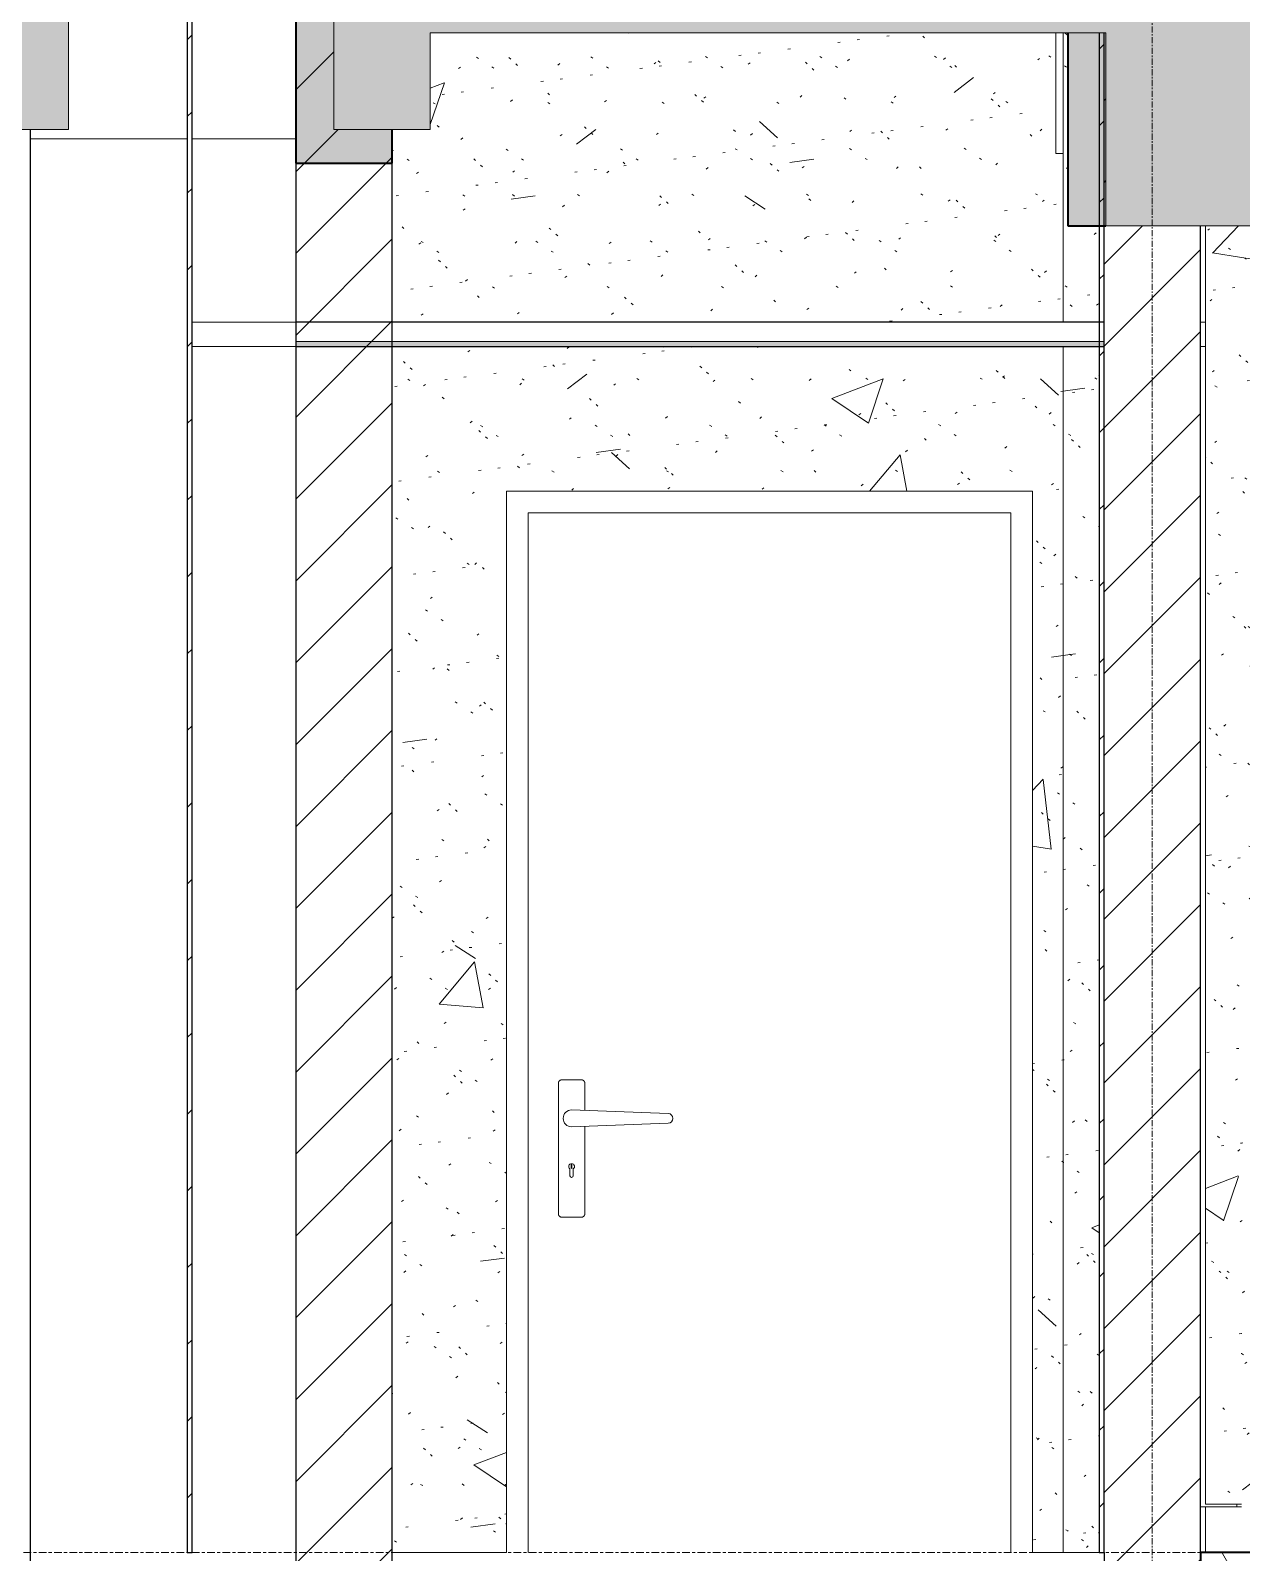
# Model space of a CAD drawing. Header units: millimetres. Extents: x 3451 to 201731, y -8641 to 35300.
# Drawn here: x 128366 to 130876, y 19200 to 22355 of the extents above; entities that cross this region are included whole.
import ezdxf

# ---------------------------------------------------------------- set-up
doc = ezdxf.new("R2010")
doc.units = ezdxf.units.MM
doc.linetypes.add('Centre', pattern=[31.75, 6.35, -4.7625, 15.875, -4.7625])
doc.linetypes.add('Grid Line', pattern=[22.225, 12.7, -3.175, 3.175, -3.175])
for name, color, linetype, lineweight in [('0-2', 50, 'Continuous', 5), ('A-CLNG', 13, 'Continuous', 9), ('A-CLNG-1', 13, 'Continuous', 25), ('A-CLNG-PATT-1', 13, 'Continuous', 9), ('A-DETL-GENF-1', 7, 'Continuous', 9), ('A-DETL-THIN', 151, 'Continuous', 9), ('A-DOOR', 31, 'Continuous', 9), ('A-DOOR-FRAM', 31, 'Continuous', 9), ('A-FLOR-1', 10, 'Continuous', 35), ('A-FLOR-HRAL', 11, 'Continuous', 9), ('A-FLOR-HRAL-1', 253, 'Continuous', 9), ('A-FLOR-HRAL-2', 53, 'Continuous', 18), ('A-FLOR-LEVL-2', 51, 'Centre', 9), ('A-FLOR-PATT-4', 67, 'Continuous', 9), ('A-WALL', 113, 'Continuous', 9), ('A-WALL-1', 113, 'Continuous', 25), ('A-WALL-PATT-2', 9, 'Continuous', 9), ('A-WALL-PATT-4', 111, 'Continuous', 9), ('I-WALL', 2, 'Continuous', 9), ('I-WALL-1', 7, 'Continuous', 9), ('I-WALL-2', 2, 'Continuous', 25), ('S-BEAM-1', 12, 'Continuous', 5), ('S-BEAM-2', 10, 'Continuous', 35), ('S-BEAM-3', 7, 'Continuous', 9), ('S-GRID-1', 1, 'Grid Line', 9)]:
    doc.layers.add(name, color=color, linetype=linetype, lineweight=lineweight)
pattern_1 = [(50, (-51987.05, 14125), (1093.104, -95.634), [114.3, -1257.3]), (355, (-51987, 14125), (-211.46, 1146.34), [91.44, -1005.84]), (100.451, (-51896, 14117), (881.656, 1050.7), [97.14, -1068.54]), (46.184, (-51987, 14429.8), (1626.475, -252.26), [171.45, -1885.95]), (96.636, (-51851.5, 14408.8), (1424.42, 1484.57), [145.71, -1602.81]), (351.184, (-51987, 14429.8), (1424.43, 1484.55), [137.16, -1508.76]), (21, (-51834.65, 14353.6), (909.686, -613.59), [114.3, -1257.3]), (326, (-51834.7, 14353.6), (370.81, 1105.13), [91.44, -1005.84]), (71.451, (-51758.8, 14302.5), (1280.503, 491.53), [97.14, -1068.54]), (37.5, (-51987.05, 14125), (18.531, 507.33), [50.292, -943.356, 50.292, -970.788, -1009.65]), (37.5, (-51987.05, 14125), (18.531, 507.33), [-2014.728, 50.292, -959.358]), (7.5, (-51987.05, 14125), (400.918, 601.084), [50.292, -531.876, 50.292, -920.496, -384.81]), (7.5, (-51987.05, 14125), (400.918, 601.084), [-1552.956, 50.292, -334.518]), (327.5, (-52326.9, 14125), (813.545, -34.374), [50.292, -330.708, 50.292, -1138.428, -1577.34]), (327.5, (-52326.9, 14125), (813.545, -34.374), [-1569.72, 50.292, -1527.048]), (317.5, (-52479.3, 14125), (888.775, 152.56), [50.292, -445.008, 50.292, -739.14, -1120.14]), (317.5, (-52479.3, 14125), (888.775, 152.56), [-1284.73, 50.29, -1069.85])]
pattern_2 = [(37.5, (-51987.05, 14125), (-4.7995, 146.8239), [5.029, -110.795, 5.029, -124.511, -123.825]), (37.5, (-51987.05, 14125), (-4.7995, 146.8239), [-245.364, 5.029, -118.796]), (7.5, (-51987.05, 14125), (134.8574, 215.0472), [5.029, -57.455, 5.029, -99.365, -40.005]), (7.5, (-51987.05, 14125), (134.8574, 215.0472), [-166.878, 5.029, -34.976]), (327.5, (-52080.78, 14125), (237.29776, 0.4316), [5.029, -33.071, 5.029, -132.131, -179.07]), (327.5, (-52080.78, 14125), (237.29776, 0.4316), [-175.26, 5.029, -174.041]), (317.5, (-52080.78, 14125), (229.067, 66.8792), [5.029, -14.021, 5.029, -84.887, -102.87]), (317.5, (-52080.78, 14125), (229.067, 66.8792), [-108.966, 5.029, -97.841])]
pattern_3 = [(45, (148640.78, 14125), (-84.8528, 84.8528), [])]
pattern_4 = [(50, (148640.8, 14125), (1093.104, -95.634), [114.3, -1257.3]), (355, (148640.8, 14125), (-211.46, 1146.34), [91.44, -1005.84]), (100.451, (148731.9, 14117), (881.656, 1050.7), [97.14, -1068.54]), (46.184, (148640.8, 14429.8), (1626.475, -252.26), [171.45, -1885.95]), (96.636, (148776.3, 14408.8), (1424.42, 1484.57), [145.71, -1602.81]), (351.184, (148640.8, 14429.8), (1424.43, 1484.55), [137.16, -1508.76]), (21, (148793.2, 14353.6), (909.686, -613.59), [114.3, -1257.3]), (326, (148793.2, 14353.6), (370.81, 1105.13), [91.44, -1005.84]), (71.451, (148869, 14302.5), (1280.503, 491.53), [97.14, -1068.54]), (37.5, (148640.8, 14125), (18.531, 507.33), [50.292, -943.356, 50.292, -970.788, -1009.65]), (37.5, (148640.8, 14125), (18.531, 507.33), [-2014.728, 50.292, -959.358]), (7.5, (148640.8, 14125), (400.918, 601.084), [50.292, -531.876, 50.292, -920.496, -384.81]), (7.5, (148640.8, 14125), (400.918, 601.084), [-1552.956, 50.292, -334.518]), (327.5, (148300.93, 14125), (813.545, -34.374), [50.292, -330.708, 50.292, -1138.428, -1577.34]), (327.5, (148300.93, 14125), (813.545, -34.374), [-1569.72, 50.292, -1527.048]), (317.5, (148148.5, 14125), (888.775, 152.56), [50.292, -445.008, 50.292, -739.14, -1120.14]), (317.5, (148148.5, 14125), (888.775, 152.56), [-1284.73, 50.29, -1069.85])]
pattern_5 = [(37.5, (148640.78, 14125), (-4.79953, 146.8239), [5.029, -110.795, 5.029, -124.511, -123.825]), (37.5, (148640.78, 14125), (-4.79953, 146.8239), [-245.364, 5.029, -118.796]), (7.5, (148640.78, 14125), (134.8574, 215.0472), [5.029, -57.455, 5.029, -99.365, -40.005]), (7.5, (148640.78, 14125), (134.8574, 215.0472), [-166.878, 5.029, -34.976]), (327.5, (148547.06, 14125), (237.29776, 0.4316), [5.029, -33.071, 5.029, -132.131, -179.07]), (327.5, (148547.06, 14125), (237.29776, 0.4316), [-175.26, 5.029, -174.041]), (317.5, (148547.06, 14125), (229.067, 66.8792), [5.029, -14.021, 5.029, -84.887, -102.87]), (317.5, (148547.06, 14125), (229.067, 66.8792), [-108.966, 5.029, -97.841])]
pattern_6 = [(45, (148640.78, 14125), (-79.5495, 79.5495), [])]

# ---------------------------------------------------------------- blocks, each defined once
blk = doc.blocks.new('NCV_TKTC_KET CAU_rvt-2-TKCS_MẶT CẮT D')
at = {"layer": 'S-BEAM-1'}
blk.add_hatch(color=256, dxfattribs=at).paths.add_polyline_path([(-71531.7, 22080), (-71511.9, 22080), (-71511.9, 22150), (-71633.3, 22150), (-71633.3, 22530), (-71711.9, 22530), (-71711.9, 22080), (-71633.3, 22080)])
h = blk.add_hatch(color=256, dxfattribs=at)
h.paths.add_polyline_path([(-70033.1, 21950), (-70033.1, 22350), (-70111.9, 22350), (-70111.9, 21950)])
h.paths.add_polyline_path([(-69733.1, 21950), (-69611.9, 21950), (-69611.9, 22350), (-69733.1, 22350), (-69733.1, 22177.4)])
at = {"layer": 'S-BEAM-2'}
for p, q in [((-71711.9, 22530), (-71711.9, 22080)), ((-70111.9, 22350), (-70111.9, 21950)), ((-71511.9, 22080), (-71511.9, 22150)), ((-71711.9, 22080), (-71511.9, 22080)), ((-70111.9, 21950), (-70033.1, 21950))]:
    blk.add_line(p, q, dxfattribs=at)
at = {"layer": 'S-BEAM-3'}
for p, q in [((-70136.9, 22350), (-70136.9, 22100)), ((-71936.9, 22130), (-72261.9, 22130)), ((-71711.9, 22130), (-71926.9, 22130)), ((-70136.9, 22100), (-70121.9, 22100))]:
    blk.add_line(p, q, dxfattribs=at)
blk = doc.blocks.new('Railing - Railing-946623-TKCS_MẶT CẮT D')
at = {"layer": 'A-FLOR-HRAL-1'}
blk.add_line((-69826.9, 22695), (-69751.9, 22695), dxfattribs=at)
at = {"layer": 'A-FLOR-HRAL-2'}
for p, q in [((-69826.9, 22695), (-69836.9, 22695)), ((-69836.9, 22695), (-69836.9, 22600)), ((-69826.9, 22600), (-69826.9, 22695)), ((-69836.9, 22600), (-69826.9, 22600))]:
    blk.add_line(p, q, dxfattribs=at)
blk = doc.blocks.new('NCV_TKTC_TANG 6 - 8_rvt-6-TKCS_MẶT CẮT D')
at = {"layer": 'A-FLOR-PATT-4'}
h = blk.add_hatch(dxfattribs=at)
h.set_pattern_fill('FP_33', color=256, style=0, pattern_type=2)
h.set_pattern_definition([(0, (-51987.05, 14125), (609.6, 152.4), [50.292, -406.908, 50.292, -406.908, -2438.4]), (0, (-51987.05, 14125), (609.6, 152.4), [-914.4, 50.292, -864.108, 50.292, -406.908, -1066.8]), (0, (-51987.05, 14125), (609.6, 152.4), [-2286, 50.292, -254.508, 50.292, -711.708]), (120, (-51758.45, 14201.2), (-436.7823, 451.7291), [50.292, -406.908, 50.292, -2845.308]), (120, (-51758.45, 14201.2), (-436.7823, 451.7291), [-507.492, -406.908, 50.292, -864.108, -1524]), (120, (-51758.45, 14201.2), (-436.7823, 451.7291), [-1828.8, 50.292, -406.908, 50.292, -1016.508]), (120, (-51758.45, 14201.2), (-436.7823, 451.7291), [-2336.292, -254.508, 50.292, -711.708]), (240, (-51682.25, 14506), (-172.8177, -604.1291), [50.292, -406.908, 50.292, -406.908, -2438.4]), (240, (-51682.25, 14506), (-172.8177, -604.1291), [-914.4, 50.292, -864.108, 50.292, -406.908, -1066.8]), (240, (-51682.25, 14506), (-172.8177, -604.1291), [-2286, 50.292, -254.508, 50.292, -711.708])])
h.paths.add_polyline_path([(-69836.9, 19150), (-66836.9, 19150), (-66836.9, 19200), (-69836.9, 19200)])
at = {"layer": 'A-WALL-PATT-2'}
h = blk.add_hatch(dxfattribs=at)
h.set_pattern_fill('FP_35', color=256, style=0, pattern_type=2)
h.set_pattern_definition(pattern_1)
h.paths.add_polyline_path([(-66846.9, 19300), (-66846.9, 22100), (-69611.9, 22100), (-69611.9, 21950), (-69751.9, 21950), (-69751.9, 19300), (-68919.5, 19300)])
h = blk.add_hatch(dxfattribs=at)
h.set_pattern_fill('FP_36', color=256, style=0, pattern_type=2)
h.set_pattern_definition(pattern_2)
h.paths.add_polyline_path([(-66846.9, 19300), (-66846.9, 22100), (-69611.9, 22100), (-69611.9, 21950), (-69751.9, 21950), (-69751.9, 19300), (-68919.5, 19300)])
h = blk.add_hatch(dxfattribs=at)
h.set_pattern_fill('FP_35', color=256, style=0, pattern_type=2)
h.set_pattern_definition(pattern_1)
h.paths.add_polyline_path([(-69751.9, 19300), (-69751.9, 21950), (-69826.9, 21950), (-69826.9, 19300)])
h = blk.add_hatch(dxfattribs=at)
h.set_pattern_fill('FP_36', color=256, style=0, pattern_type=2)
h.set_pattern_definition(pattern_2)
h.paths.add_polyline_path([(-69751.9, 19300), (-69751.9, 21950), (-69826.9, 21950), (-69826.9, 19300)])
at = {"layer": 'A-FLOR-1'}
for p, q in [((-66836.9, 19200), (-69836.9, 19200)), ((-69836.9, 19200), (-69836.9, 19150))]:
    blk.add_line(p, q, dxfattribs=at)
at = {"layer": 'I-WALL-1'}
for p, q in [((-69826.9, 21950), (-69826.9, 19300)), ((-69826.9, 19300), (-69751.9, 19300))]:
    blk.add_line(p, q, dxfattribs=at)
at = {"layer": 'A-FLOR-HRAL'}
blk.add_blockref('Railing - Railing-946623-TKCS_MẶT CẮT D', (0, -3400), dxfattribs=at)
blk = doc.blocks.new('FD_05 - FD_05-1000x2200mm-V389-TKCS_MẶT CẮT D')
at = {"layer": 'A-DOOR'}
for p, q in [((-71167.8, 6572.5), (-71167.8, 6302.5)), ((-71120.3, 6580), (-71160.3, 6580)), ((-71160.3, 6580), (-71120.3, 6580)), ((-71112.8, 6516.5), (-71112.8, 6572.5)), ((-70939.9, 6510), (-71140.3, 6517.5)), ((-71140.3, 6482.5), (-70939.9, 6490)), ((-71112.8, 6302.5), (-71112.8, 6483.5)), ((-71143.8, 6395.1), (-71143.8, 6381.2)), ((-71141, 6397), (-71141, 6403)), ((-71139.6, 6403), (-71139.6, 6397)), ((-71136.8, 6381.2), (-71136.8, 6395.1)), ((-71160.3, 6295), (-71120.3, 6295)), ((-71120.3, 6295), (-71160.3, 6295))]:
    blk.add_line(p, q, dxfattribs=at)
at = {"layer": 'A-DOOR', "flags": 128}
for points in [[(-71160.3, 6580), (-71160.6, 6580), (-71160.9, 6580), (-71161.2, 6579.9), (-71161.5, 6579.9), (-71161.8, 6579.9), (-71162.1, 6579.8), (-71162.4, 6579.7), (-71162.7, 6579.6), (-71163, 6579.5), (-71163.2, 6579.4), (-71163.5, 6579.3), (-71163.8, 6579.2), (-71164, 6579), (-71164.3, 6578.9), (-71164.5, 6578.7), (-71164.8, 6578.5), (-71165, 6578.3), (-71165.3, 6578.1), (-71165.5, 6577.9), (-71165.7, 6577.7), (-71165.9, 6577.5), (-71166.1, 6577.3), (-71166.3, 6577), (-71166.5, 6576.8), (-71166.6, 6576.6), (-71166.8, 6576.3), (-71166.9, 6576), (-71167.1, 6575.8), (-71167.2, 6575.5), (-71167.3, 6575.2), (-71167.4, 6574.9), (-71167.5, 6574.7), (-71167.6, 6574.4), (-71167.6, 6574.1), (-71167.7, 6573.8), (-71167.7, 6573.5), (-71167.8, 6573.2), (-71167.8, 6572.9), (-71167.8, 6572.6), (-71167.8, 6572.5)], [(-71112.8, 6572.5), (-71112.8, 6572.8), (-71112.8, 6573.1), (-71112.9, 6573.4), (-71112.9, 6573.7), (-71113, 6574), (-71113, 6574.3), (-71113.1, 6574.6), (-71113.2, 6574.9), (-71113.3, 6575.1), (-71113.4, 6575.4), (-71113.5, 6575.7), (-71113.7, 6576), (-71113.8, 6576.2), (-71114, 6576.5), (-71114.1, 6576.7), (-71114.3, 6577), (-71114.5, 6577.2), (-71114.7, 6577.4), (-71114.9, 6577.7), (-71115.1, 6577.9), (-71115.3, 6578.1), (-71115.5, 6578.3), (-71115.8, 6578.5), (-71116, 6578.6), (-71116.3, 6578.8), (-71116.5, 6579), (-71116.8, 6579.1), (-71117, 6579.3), (-71117.3, 6579.4), (-71117.6, 6579.5), (-71117.9, 6579.6), (-71118.2, 6579.7), (-71118.4, 6579.8), (-71118.7, 6579.8), (-71119, 6579.9), (-71119.3, 6579.9), (-71119.6, 6580), (-71119.9, 6580), (-71120.2, 6580), (-71120.3, 6580)], [(-71167.8, 6302.5), (-71167.8, 6302.2), (-71167.8, 6301.9), (-71167.8, 6301.6), (-71167.7, 6301.3), (-71167.7, 6301), (-71167.6, 6300.7), (-71167.5, 6300.4), (-71167.4, 6300.1), (-71167.3, 6299.9), (-71167.2, 6299.6), (-71167.1, 6299.3), (-71167, 6299), (-71166.8, 6298.8), (-71166.7, 6298.5), (-71166.5, 6298.3), (-71166.3, 6298), (-71166.1, 6297.8), (-71165.9, 6297.6), (-71165.7, 6297.3), (-71165.5, 6297.1), (-71165.3, 6296.9), (-71165.1, 6296.7), (-71164.9, 6296.5), (-71164.6, 6296.4), (-71164.4, 6296.2), (-71164.1, 6296), (-71163.8, 6295.9), (-71163.6, 6295.7), (-71163.3, 6295.6), (-71163, 6295.5), (-71162.7, 6295.4), (-71162.5, 6295.3), (-71162.2, 6295.2), (-71161.9, 6295.2), (-71161.6, 6295.1), (-71161.3, 6295.1), (-71161, 6295), (-71160.7, 6295), (-71160.4, 6295), (-71160.3, 6295)], [(-71120.3, 6295), (-71120, 6295), (-71119.7, 6295), (-71119.4, 6295.1), (-71119.1, 6295.1), (-71118.8, 6295.1), (-71118.5, 6295.2), (-71118.3, 6295.3), (-71118, 6295.4), (-71117.7, 6295.5), (-71117.4, 6295.6), (-71117.1, 6295.7), (-71116.9, 6295.8), (-71116.6, 6296), (-71116.3, 6296.1), (-71116.1, 6296.3), (-71115.8, 6296.5), (-71115.6, 6296.7), (-71115.4, 6296.9), (-71115.1, 6297.1), (-71114.9, 6297.3), (-71114.7, 6297.5), (-71114.5, 6297.7), (-71114.3, 6298), (-71114.2, 6298.2), (-71114, 6298.5), (-71113.8, 6298.7), (-71113.7, 6299), (-71113.6, 6299.2), (-71113.4, 6299.5), (-71113.3, 6299.8), (-71113.2, 6300.1), (-71113.1, 6300.4), (-71113, 6300.7), (-71113, 6300.9), (-71112.9, 6301.2), (-71112.9, 6301.5), (-71112.8, 6301.8), (-71112.8, 6302.1), (-71112.8, 6302.4), (-71112.8, 6302.5)]]:
    blk.add_lwpolyline(points, dxfattribs=at)
at = {"layer": 'A-DOOR'}
for centre, radius, start, end in [((-71160.3, 6572.5), 7.5, 150, 180), ((-71160.3, 6572.5), 7.5, 90, 120), ((-71120.3, 6572.5), 7.5, 60, 90), ((-71120.3, 6572.5), 7.5, 0, 30), ((-71140.3, 6500), 17.5, 90, 180), ((-71140.3, 6500), 17.5, 180, 270), ((-70940.3, 6500), 10, 0, 87.8544), ((-70940.3, 6500), 10, 272.1456, 0), ((-71140.3, 6400), 6, 305.6853, 234.3147), ((-71140.3, 6381.2), 3.5, 180, 0), ((-71140.3, 6403), 0.7, 0, 180), ((-71140.3, 6403), 0.7, 0, 180), ((-71140.3, 6397), 0.7, 180, 0), ((-71140.3, 6397), 0.7, 180, 0), ((-71160.3, 6302.5), 7.5, 180, 210), ((-71160.3, 6302.5), 7.5, 240, 270), ((-71120.3, 6302.5), 7.52, 270, 300), ((-71120.3, 6302.5), 7.52, 330, 0)]:
    blk.add_arc(centre, radius, start, end, dxfattribs=at)
at = {"layer": 'A-DOOR-FRAM'}
for p, q in [((-71230.3, 7755), (-71230.3, 5600)), ((-71230.3, 7755), (-70230.3, 7755)), ((-70230.3, 7755), (-70230.3, 5600))]:
    blk.add_line(p, q, dxfattribs=at)

msp = doc.modelspace()

# ---------------------------------------------------------------- hatches: boundary and pattern name
at = {"layer": 'A-CLNG-PATT-1'}
h = msp.add_hatch(dxfattribs=at)
h.set_pattern_fill('FP_41', color=256, style=0, pattern_type=2)
h.set_pattern_definition([(0, (148640.78, 14125), (1219.2, 304.8), [50.292, -864.108, 50.292, -864.108, -4876.8]), (0, (148640.78, 14125), (1219.2, 304.8), [-1828.8, 50.292, -1778.508, 50.292, -864.108, -2133.6]), (0, (148640.78, 14125), (1219.2, 304.8), [-4572, 50.292, -559.308, 50.292, -1473.708]), (120, (149097.98, 14277.4), (-873.5645, 903.458), [50.292, -864.108, 50.292, -5740.908]), (120, (149097.98, 14277.4), (-873.5645, 903.458), [-964.692, -864.108, 50.292, -1778.508, -3048]), (120, (149097.98, 14277.4), (-873.5645, 903.458), [-3657.6, 50.292, -864.108, 50.292, -2083.308]), (120, (149097.98, 14277.4), (-873.5645, 903.458), [-4622.292, -559.308, 50.292, -1473.708]), (240, (149250.38, 14887), (-345.6355, -1208.258), [50.292, -864.108, 50.292, -5740.908]), (240, (149250.38, 14887), (-345.6355, -1208.258), [-964.692, -864.108, 50.292, -1778.508, -3048]), (240, (149250.38, 14887), (-345.6355, -1208.258), [-3657.6, 50.292, -864.108, 50.292, -2083.308]), (240, (149250.38, 14887), (-345.6355, -1208.258), [-4622.292, -559.308, 50.292, -1473.708])])
h.paths.add_polyline_path([(166974.2, 21700), (167090.9, 21700), (167090.9, 21710), (165090.5, 21710), (165090.5, 21700), (165668.1, 21700)])
h.paths.add_polyline_path([(129096.1, 21700), (130590.9, 21700), (130590.9, 21710), (128915.9, 21710), (128915.9, 21700)])
h.paths.add_polyline_path([(151465.9, 21700), (154890.5, 21700), (154890.5, 21710), (151465.9, 21710)])
at = {"layer": 'A-DETL-GENF-1'}
h = msp.add_hatch(color=256, dxfattribs=at)
h.paths.add_polyline_path([(160692.2, 21950), (160692.2, 22350), (167092.5, 22350), (167092.5, 22100), (167692.5, 22100), (167692.5, 22350), (171492.9, 22350), (171492.9, 22150), (171692.9, 22150), (171692.9, 22350), (175790.9, 22350), (175790.9, 21950), (176090.9, 21950), (176090.9, 22550), (151265.9, 22550), (151265.9, 22150), (151467.6, 22150), (151467.6, 22350), (154892.5, 22350), (154892.5, 22150), (155092.5, 22150), (155092.5, 22350), (156090.8, 22350), (156090.8, 21950), (156392.5, 21950), (156392.5, 22350), (160390.5, 22350), (160390.5, 21950), (160443.5, 21950)])
h.paths.add_polyline_path([(122694.6, 21950), (122694.6, 22550), (122392.5, 22550), (122392.5, 21950)])
h.paths.add_polyline_path([(138892.2, 21950), (139044.6, 21950), (139044.6, 22350), (143794.6, 22350), (143794.6, 22150), (143994.6, 22150), (143994.6, 22350), (146969.9, 22350), (146969.9, 21950), (147269.9, 21950), (147269.9, 22350), (148965.9, 22350), (148965.9, 22150), (149165.9, 22151.3), (149165.9, 22550), (128994.6, 22550), (128994.6, 22150), (129194.6, 22150), (129194.6, 22350), (130594.7, 22350), (130594.7, 21950), (130894.7, 21950), (130894.7, 22350), (135595.5, 22350), (135595.5, 22150), (135794.6, 22150), (135794.6, 22350), (138744.6, 22350), (138744.6, 21950)])
h.paths.add_polyline_path([(126628.8, 22150), (126828.8, 22150), (126828.8, 22350), (128244.5, 22350), (128244.5, 22150), (128444.5, 22150), (128443, 22550), (126628.8, 22550)])
at = {"layer": 'A-WALL-PATT-4'}
h = msp.add_hatch(dxfattribs=at)
h.set_pattern_fill('FP_40', color=256, style=0, pattern_type=2)
h.set_pattern_definition(pattern_6)
h.paths.add_polyline_path([(128700.9, 19200), (128700.9, 22600), (128690.9, 22600), (128690.9, 19200)])
h = msp.add_hatch(dxfattribs=at)
h.set_pattern_fill('FP_35', color=256, style=0, pattern_type=2)
h.set_pattern_definition(pattern_4)
h.paths.add_polyline_path([(130505.9, 19200), (130505.9, 21700), (129115.9, 21700), (129115.9, 19200), (129352.5, 19200), (129352.5, 21400), (130442.5, 21400), (130442.5, 19200)])
h.paths.add_polyline_path([(130482.9, 21750), (130505.9, 21750), (130505.9, 22100), (130490.9, 22100), (130490.9, 22350), (129194.6, 22350), (129194.6, 22150), (129115.9, 22150), (129115.9, 21750), (130402.2, 21750)])
h.paths.add_polyline_path([(128915.9, 22530), (128994.6, 22530), (128994.6, 22550), (128700.9, 22550), (128700.9, 22530), (128769.6, 22530)])
h.paths.add_polyline_path([(129115.9, 22580), (130505.9, 22580), (130505.9, 22600), (129115.9, 22600)])
h = msp.add_hatch(dxfattribs=at)
h.set_pattern_fill('FP_36', color=256, style=0, pattern_type=2)
h.set_pattern_definition(pattern_5)
h.paths.add_polyline_path([(130505.9, 19200), (130505.9, 21700), (129115.9, 21700), (129115.9, 19200), (129352.5, 19200), (129352.5, 21400), (130442.5, 21400), (130442.5, 19200)])
h.paths.add_polyline_path([(130482.9, 21750), (130505.9, 21750), (130505.9, 22100), (130490.9, 22100), (130490.9, 22350), (129194.6, 22350), (129194.6, 22150), (129115.9, 22150), (129115.9, 21750), (130402.2, 21750)])
h.paths.add_polyline_path([(128915.9, 22530), (128994.6, 22530), (128994.6, 22550), (128700.9, 22550), (128700.9, 22530), (128769.6, 22530)])
h.paths.add_polyline_path([(129115.9, 22580), (130505.9, 22580), (130505.9, 22600), (129115.9, 22600)])
h = msp.add_hatch(dxfattribs=at)
h.set_pattern_fill('FP_35', color=256, style=0, pattern_type=2)
h.set_pattern_definition(pattern_4)
h.paths.add_polyline_path([(130505.9, 19200), (130515.9, 19200), (130515.9, 21700), (130505.9, 21700), (130505.9, 19709.9)])
h.paths.add_polyline_path([(130505.9, 21750), (130515.9, 21750), (130515.9, 22350), (130505.9, 22350), (130505.9, 21950)])
h.paths.add_polyline_path([(130515.9, 22580), (130515.9, 22600), (130505.9, 22600), (130505.9, 22580)])
h = msp.add_hatch(dxfattribs=at)
h.set_pattern_fill('FP_36', color=256, style=0, pattern_type=2)
h.set_pattern_definition(pattern_5)
h.paths.add_polyline_path([(130505.9, 19200), (130515.9, 19200), (130515.9, 21700), (130505.9, 21700), (130505.9, 19709.9)])
h.paths.add_polyline_path([(130505.9, 21750), (130515.9, 21750), (130515.9, 22350), (130505.9, 22350), (130505.9, 21950)])
h.paths.add_polyline_path([(130515.9, 22580), (130515.9, 22600), (130505.9, 22600), (130505.9, 22580)])
h = msp.add_hatch(dxfattribs=at)
h.set_pattern_fill('FP_35', color=256, style=0, pattern_type=2)
h.set_pattern_definition(pattern_4)
h.paths.add_polyline_path([(130580.9, 19200), (130580.9, 21700), (130515.9, 21700), (130515.9, 19200)])
h.paths.add_polyline_path([(130532.2, 21750), (130580.9, 21750), (130580.9, 21950), (130515.9, 21950), (130515.9, 21750)])
h.paths.add_polyline_path([(130580.9, 22580), (130580.9, 22600), (130515.9, 22600), (130516.3, 22580)])
h = msp.add_hatch(dxfattribs=at)
h.set_pattern_fill('FP_36', color=256, style=0, pattern_type=2)
h.set_pattern_definition(pattern_5)
h.paths.add_polyline_path([(130580.9, 19200), (130580.9, 21700), (130515.9, 21700), (130515.9, 19200)])
h.paths.add_polyline_path([(130532.2, 21750), (130580.9, 21750), (130580.9, 21950), (130515.9, 21950), (130515.9, 21750)])
h.paths.add_polyline_path([(130580.9, 22580), (130580.9, 22600), (130515.9, 22600), (130516.3, 22580)])
h = msp.add_hatch(dxfattribs=at)
h.set_pattern_fill('FP_40', color=256, style=0, pattern_type=2)
h.set_pattern_definition(pattern_6)
h.paths.add_polyline_path([(130590.9, 19200), (130590.9, 22350), (130580.9, 22350), (130580.9, 19200)])
h.paths.add_polyline_path([(130580.9, 22550), (130590.9, 22550), (130590.9, 22600), (130580.9, 22600)])
h = msp.add_hatch(dxfattribs=at)
h.set_pattern_fill('FP_32', color=256, style=0, pattern_type=2)
h.set_pattern_definition(pattern_3)
h.paths.add_polyline_path([(128915.9, 19150), (129115.9, 19150), (129115.9, 22150), (128994.6, 22150), (128994.6, 22400), (128915.9, 22400), (128915.9, 19151.6)])
h = msp.add_hatch(dxfattribs=at)
h.set_pattern_fill('FP_32', color=256, style=0, pattern_type=2)
h.set_pattern_definition(pattern_3)
h.paths.add_polyline_path([(130728.8, 19150), (130790.9, 19150), (130790.9, 21950), (130594.7, 21950), (130594.7, 22350), (130590.9, 22350), (130590.9, 19150)])

# ---------------------------------------------------------------- linework, layer by layer
at = {"layer": 'A-CLNG'}
for p, q in [((128700.9, 21750), (128915.9, 21750)), ((130790.9, 21750), (130800.9, 21750)), ((130590.9, 21710), (128915.9, 21710)), ((128915.9, 21700), (128700.9, 21700)), ((130800.9, 21700), (130790.9, 21700))]:
    msp.add_line(p, q, dxfattribs=at)
at = {"layer": 'A-CLNG-1'}
for p, q in [((130590.9, 21750), (128915.9, 21750)), ((128915.9, 21700), (130590.9, 21700))]:
    msp.add_line(p, q, dxfattribs=at)
at = {"layer": 'A-DETL-THIN'}
for p, q in [((128444.5, 22150), (128444.5, 22550)), ((128994.6, 22550), (128994.6, 22150)), ((129194.6, 22150), (129194.6, 22350)), ((129194.6, 22350), (130594.7, 22350)), ((130594.7, 22350), (130594.7, 21950)), ((128244.5, 22150), (128444.5, 22150)), ((128994.6, 22150), (129194.6, 22150)), ((130594.7, 21950), (130894.7, 21950))]:
    msp.add_line(p, q, dxfattribs=at)
at = {"layer": 'A-FLOR-LEVL-2'}
msp.add_line((106972.4, 19200), (198239.7, 19200), dxfattribs=at)
at = {"layer": 'A-WALL'}
msp.add_line((130865.9, 19300), (130865.9, 19295), dxfattribs=at)
at = {"layer": 'A-WALL-1'}
for p, q in [((128915.9, 22400), (128915.9, 19150)), ((128365.9, 19150), (128365.9, 22150)), ((129115.9, 19150), (129115.9, 22150)), ((130790.9, 19150), (130790.9, 21950)), ((130590.9, 19200), (130590.9, 19150))]:
    msp.add_line(p, q, dxfattribs=at)
at = {"layer": 'I-WALL'}
for p, q in [((130505.9, 21750), (130505.9, 22350)), ((130505.9, 19200), (130505.9, 21700)), ((129352.5, 19200), (129352.5, 21400)), ((129352.5, 21400), (130442.5, 21400)), ((130442.5, 21400), (130442.5, 19200)), ((129115.9, 19200), (129352.5, 19200)), ((130442.5, 19200), (130580.9, 19200))]:
    msp.add_line(p, q, dxfattribs=at)
at = {"layer": 'I-WALL-2'}
for p, q in [((128690.9, 22600), (128690.9, 19200)), ((128700.9, 19200), (128700.9, 22600)), ((130580.9, 22350), (130580.9, 19200)), ((130590.9, 19200), (130590.9, 22350)), ((128690.9, 19200), (128700.9, 19200)), ((130580.9, 19200), (130590.9, 19200))]:
    msp.add_line(p, q, dxfattribs=at)
at = {"layer": 'S-GRID-1'}
msp.add_line((130690.9, -3541.4), (130690.9, 30542.5), dxfattribs=at)

# ---------------------------------------------------------------- block references
at = {"layer": '0-2'}
for name in ['NCV_TKTC_KET CAU_rvt-2-TKCS_MẶT CẮT D', 'NCV_TKTC_TANG 6 - 8_rvt-6-TKCS_MẶT CẮT D']:
    msp.add_blockref(name, (200627.8, 0), dxfattribs=at)
at = {"layer": 'A-DOOR'}
msp.add_blockref('FD_05 - FD_05-1000x2200mm-V389-TKCS_MẶT CẮT D', (200627.8, 13600), dxfattribs=at)

doc.saveas('drawing.dxf')
